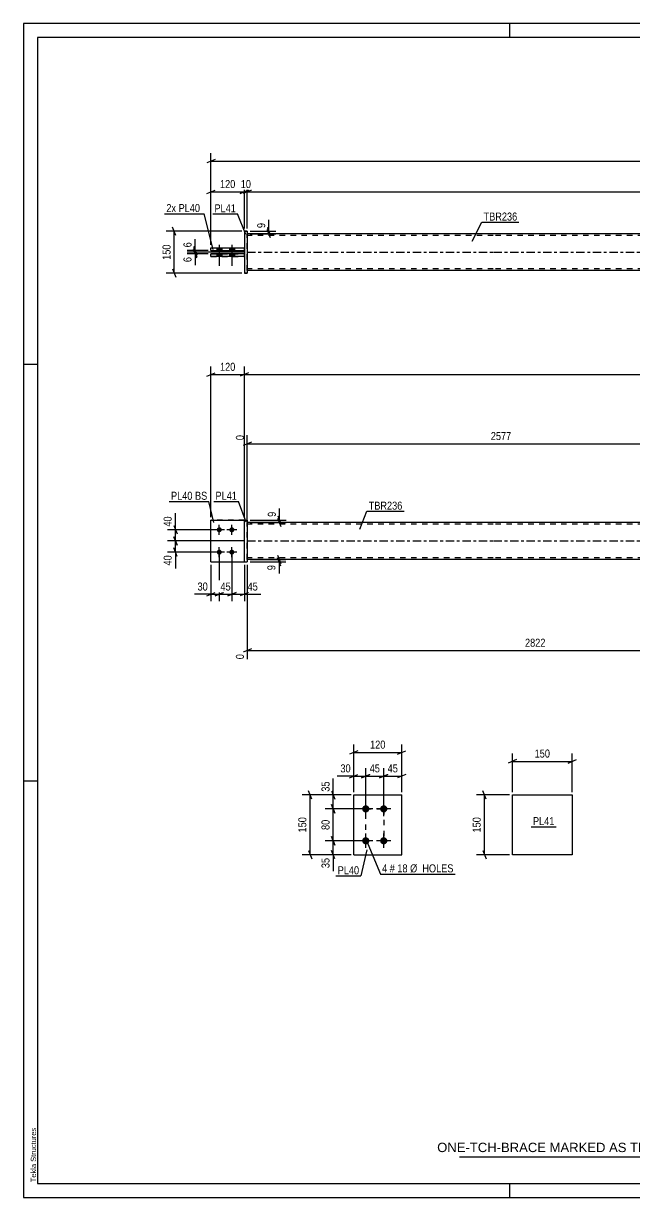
# Model space of a CAD drawing. Header units: millimetres. Extents: x 0 to 594, y 0 to 420.
# Drawn here: x 0 to 218.6, y 0 to 420 of the extents above; entities that cross this region are included whole.
import ezdxf

# ---------------------------------------------------------------- set-up
doc = ezdxf.new("R2010")
doc.units = ezdxf.units.MM
doc.linetypes.add('DXK_LINE_DOT2', pattern=[3.9198, 1.9599, -1.9599])
doc.linetypes.add('DXK_LINE_DOT3', pattern=[5.9187, 2.979, -0.9799, 0.9799, -0.9799])
doc.styles.add('Arial', font='ARIAL.TTF', dxfattribs={"height": 0.2})
doc.styles.add('Arial Narrow', font='ARIALN.TTF', dxfattribs={"height": 0.2})

# ---------------------------------------------------------------- blocks, each defined once
blk = doc.blocks.new('Unknown-582685994-1127')
at = {"color": 5, "linetype": 'Continuous'}
for p, q in [((594, 420), (0, 420)), ((0, 420), (0, 0)), ((174, 415), (174, 420)), ((589, 415), (5, 415)), ((5, 415), (5, 5)), ((5, 298), (0, 298)), ((5, 149), (0, 149)), ((5, 5), (589, 5)), ((174, 0), (174, 5)), ((0, 0), (594, 0))]:
    blk.add_line(p, q, dxfattribs=at)
at = {"color": 174, "linetype": 'Continuous', "style": 'Arial'}
blk.add_text('Tekla Structures', height=1.9102, rotation=90, dxfattribs=at).set_placement((4.5, 5.5))
blk = doc.blocks.new('Bolt-582685994-2203 - 2164')
at = {"linetype": 'Continuous'}
for points in [[(122.45, 137.75), (122.18, 137.78), (121.93, 137.86), (121.69, 138), (121.49, 138.18), (121.34, 138.39), (121.23, 138.64), (121.17, 138.9), (121.17, 139.17), (121.23, 139.43), (121.34, 139.68), (121.49, 139.9), (121.69, 140.08), (121.93, 140.21), (122.18, 140.29), (122.45, 140.32), (122.72, 140.29), (122.97, 140.21), (123.21, 140.08), (123.41, 139.9), (123.56, 139.68), (123.67, 139.43), (123.73, 139.17), (123.73, 138.9), (123.67, 138.64), (123.56, 138.39), (123.41, 138.18), (123.21, 138), (122.97, 137.86), (122.72, 137.78)], [(128.88, 137.75), (128.61, 137.78), (128.36, 137.86), (128.12, 138), (127.92, 138.18), (127.77, 138.39), (127.66, 138.64), (127.6, 138.9), (127.6, 139.17), (127.66, 139.43), (127.77, 139.68), (127.92, 139.9), (128.12, 140.08), (128.36, 140.21), (128.61, 140.29), (128.88, 140.32), (129.15, 140.29), (129.4, 140.21), (129.63, 140.08), (129.83, 139.9), (129.99, 139.68), (130.1, 139.43), (130.16, 139.17), (130.16, 138.9), (130.1, 138.64), (129.99, 138.39), (129.83, 138.18), (129.63, 138), (129.4, 137.86), (129.15, 137.78)], [(122.45, 126.32), (122.18, 126.35), (121.93, 126.43), (121.69, 126.57), (121.49, 126.75), (121.34, 126.97), (121.23, 127.21), (121.17, 127.47), (121.17, 127.74), (121.23, 128.01), (121.34, 128.25), (121.49, 128.47), (121.69, 128.65), (121.93, 128.78), (122.18, 128.87), (122.45, 128.89), (122.72, 128.87), (122.97, 128.78), (123.21, 128.65), (123.41, 128.47), (123.56, 128.25), (123.67, 128.01), (123.73, 127.74), (123.73, 127.47), (123.67, 127.21), (123.56, 126.97), (123.41, 126.75), (123.21, 126.57), (122.97, 126.43), (122.72, 126.35)], [(128.88, 126.32), (128.61, 126.35), (128.36, 126.43), (128.12, 126.57), (127.92, 126.75), (127.77, 126.97), (127.66, 127.21), (127.6, 127.47), (127.6, 127.74), (127.66, 128.01), (127.77, 128.25), (127.92, 128.47), (128.12, 128.65), (128.36, 128.78), (128.61, 128.87), (128.88, 128.89), (129.15, 128.87), (129.4, 128.78), (129.63, 128.65), (129.83, 128.47), (129.99, 128.25), (130.1, 128.01), (130.16, 127.74), (130.16, 127.47), (130.1, 127.21), (129.99, 126.97), (129.83, 126.75), (129.63, 126.57), (129.4, 126.43), (129.15, 126.35)]]:
    blk.add_hatch(color=1, dxfattribs=at).paths.add_polyline_path(points)
at = {"color": 1, "linetype": 'Continuous'}
for p, q in [((125.02, 139.04), (119.88, 139.04)), ((122.45, 136.47), (122.45, 141.61)), ((131.45, 139.04), (126.31, 139.04)), ((128.88, 136.47), (128.88, 141.61)), ((125.02, 127.61), (119.88, 127.61)), ((122.45, 125.04), (122.45, 130.18)), ((131.45, 127.61), (126.31, 127.61)), ((128.88, 125.04), (128.88, 130.18))]:
    blk.add_line(p, q, dxfattribs=at)
blk = doc.blocks.new('Part-582685994-2170 - 2164')
at = {"color": 2, "linetype": 'Continuous'}
for p, q in [((118.16, 122.61), (118.16, 144.04)), ((118.16, 144.04), (135.31, 144.04)), ((135.31, 122.61), (135.31, 144.04)), ((118.16, 122.61), (118.16, 122.61)), ((118.16, 122.61), (135.31, 122.61)), ((135.31, 122.61), (135.31, 122.61))]:
    blk.add_line(p, q, dxfattribs=at)
at = {"color": 7, "linetype": 'DXK_LINE_DOT2'}
for p, q in [((118.16, 144.04), (135.31, 144.04)), ((118.16, 122.61), (118.16, 122.61)), ((118.16, 122.61), (135.31, 122.61)), ((135.31, 122.61), (135.31, 122.61))]:
    blk.add_line(p, q, dxfattribs=at)
blk = doc.blocks.new('Part-582685994-1703 - 1672')
at = {"color": 2, "linetype": 'Continuous'}
for p, q in [((67.05, 227.37), (67.05, 242.37)), ((67.05, 242.37), (79.05, 242.37)), ((67.05, 227.37), (67.05, 227.37)), ((67.05, 227.37), (79.05, 227.37))]:
    blk.add_line(p, q, dxfattribs=at)
at = {"color": 7, "linetype": 'DXK_LINE_DOT2'}
for p, q in [((79.05, 242.37), (67.05, 242.37)), ((79.05, 227.37), (79.05, 242.37)), ((67.05, 227.37), (79.05, 227.37)), ((79.05, 227.37), (79.05, 227.37))]:
    blk.add_line(p, q, dxfattribs=at)
blk = doc.blocks.new('Part-582685994-1683 - 1672')
at = {"linetype": 'Continuous'}
blk.add_hatch(color=2, dxfattribs=at).paths.add_polyline_path([(471.91, 228.27), (471.11, 229.67), (472.71, 229.67)])
at = {"color": 2, "linetype": 'Continuous'}
for p, q in [((168.05, 241.47), (80.05, 241.47)), ((413.81, 241.47), (168.15, 241.47)), ((501.91, 241.47), (413.91, 241.47)), ((168.05, 228.27), (80.05, 228.27)), ((413.81, 228.27), (168.15, 228.27)), ((501.91, 228.27), (413.91, 228.27)), ((471.91, 228.27), (471.11, 229.67)), ((471.11, 229.67), (472.71, 229.67)), ((472.71, 229.67), (471.91, 228.27))]:
    blk.add_line(p, q, dxfattribs=at)
at = {"color": 7, "linetype": 'DXK_LINE_DOT2'}
for p, q in [((80.05, 228.27), (80.05, 241.47)), ((168.05, 240.87), (80.05, 240.87)), ((413.81, 240.87), (168.15, 240.87)), ((266.72, 241.47), (266.72, 240.87)), ((297.32, 241.47), (297.32, 240.87)), ((501.91, 240.87), (413.91, 240.87)), ((501.91, 241.47), (501.91, 228.27)), ((168.05, 228.87), (80.05, 228.87)), ((413.81, 228.87), (168.15, 228.87)), ((284.63, 228.27), (284.63, 228.87)), ((315.23, 228.27), (315.23, 228.87)), ((501.91, 228.87), (413.91, 228.87))]:
    blk.add_line(p, q, dxfattribs=at)
at = {"color": 7, "linetype": 'DXK_LINE_DOT3'}
for p, q in [((80.05, 234.87), (168.05, 234.87)), ((168.15, 234.87), (413.81, 234.87)), ((413.91, 234.87), (501.91, 234.87))]:
    blk.add_line(p, q, dxfattribs=at)
at = {"color": 2, "linetype": 'Continuous'}
blk.add_circle((471.91, 229.17), 1, dxfattribs=at)
blk = doc.blocks.new('Part-582685994-1708 - 1672')
at = {"color": 7, "linetype": 'DXK_LINE_DOT2'}
for p, q in [((67.05, 227.37), (67.05, 242.37)), ((67.05, 242.37), (79.05, 242.37)), ((79.05, 242.37), (67.05, 242.37)), ((79.05, 227.37), (79.05, 242.37)), ((67.05, 227.37), (67.05, 227.37)), ((67.05, 227.37), (79.05, 227.37)), ((67.05, 227.37), (79.05, 227.37)), ((79.05, 227.37), (79.05, 227.37))]:
    blk.add_line(p, q, dxfattribs=at)
blk = doc.blocks.new('Part-582685994-1713 - 1672')
at = {"color": 2, "linetype": 'Continuous'}
for p, q in [((79.05, 242.37), (80.05, 242.37)), ((79.05, 227.37), (79.05, 242.37)), ((80.05, 242.37), (80.05, 242.37)), ((80.05, 242.37), (80.05, 227.37)), ((79.05, 227.37), (80.05, 227.37))]:
    blk.add_line(p, q, dxfattribs=at)
at = {"color": 7, "linetype": 'DXK_LINE_DOT2'}
for p, q in [((79.05, 242.37), (80.05, 242.37)), ((79.05, 227.37), (80.05, 227.37))]:
    blk.add_line(p, q, dxfattribs=at)
blk = doc.blocks.new('Bolt-582685994-1720 - 1672')
at = {"linetype": 'Continuous'}
for points in [[(70.05, 239.77), (70.23, 239.75), (70.41, 239.69), (70.57, 239.6), (70.71, 239.47), (70.82, 239.32), (70.9, 239.15), (70.94, 238.97), (70.94, 238.78), (70.9, 238.59), (70.82, 238.42), (70.71, 238.27), (70.57, 238.14), (70.41, 238.05), (70.23, 237.99), (70.05, 237.97), (69.86, 237.99), (69.68, 238.05), (69.52, 238.14), (69.38, 238.27), (69.27, 238.42), (69.19, 238.59), (69.15, 238.78), (69.15, 238.97), (69.19, 239.15), (69.27, 239.32), (69.38, 239.47), (69.52, 239.6), (69.68, 239.69), (69.86, 239.75)], [(74.55, 239.77), (74.73, 239.75), (74.91, 239.69), (75.07, 239.6), (75.21, 239.47), (75.32, 239.32), (75.4, 239.15), (75.44, 238.97), (75.44, 238.78), (75.4, 238.59), (75.32, 238.42), (75.21, 238.27), (75.07, 238.14), (74.91, 238.05), (74.73, 237.99), (74.55, 237.97), (74.36, 237.99), (74.18, 238.05), (74.02, 238.14), (73.88, 238.27), (73.77, 238.42), (73.69, 238.59), (73.65, 238.78), (73.65, 238.97), (73.69, 239.15), (73.77, 239.32), (73.88, 239.47), (74.02, 239.6), (74.18, 239.69), (74.36, 239.75)], [(70.05, 231.77), (70.23, 231.75), (70.41, 231.69), (70.57, 231.6), (70.71, 231.47), (70.82, 231.32), (70.9, 231.15), (70.94, 230.97), (70.94, 230.78), (70.9, 230.59), (70.82, 230.42), (70.71, 230.27), (70.57, 230.14), (70.41, 230.05), (70.23, 229.99), (70.05, 229.97), (69.86, 229.99), (69.68, 230.05), (69.52, 230.14), (69.38, 230.27), (69.27, 230.42), (69.19, 230.59), (69.15, 230.78), (69.15, 230.97), (69.19, 231.15), (69.27, 231.32), (69.38, 231.47), (69.52, 231.6), (69.68, 231.69), (69.86, 231.75)], [(74.55, 231.77), (74.73, 231.75), (74.91, 231.69), (75.07, 231.6), (75.21, 231.47), (75.32, 231.32), (75.4, 231.15), (75.44, 230.97), (75.44, 230.78), (75.4, 230.59), (75.32, 230.42), (75.21, 230.27), (75.07, 230.14), (74.91, 230.05), (74.73, 229.99), (74.55, 229.97), (74.36, 229.99), (74.18, 230.05), (74.02, 230.14), (73.88, 230.27), (73.77, 230.42), (73.69, 230.59), (73.65, 230.78), (73.65, 230.97), (73.69, 231.15), (73.77, 231.32), (73.88, 231.47), (74.02, 231.6), (74.18, 231.69), (74.36, 231.75)]]:
    blk.add_hatch(color=1, dxfattribs=at).paths.add_polyline_path(points)
at = {"color": 1, "linetype": 'Continuous'}
for p, q in [((70.05, 237.07), (70.05, 240.67)), ((74.55, 237.07), (74.55, 240.67)), ((71.85, 238.87), (68.25, 238.87)), ((76.35, 238.87), (72.75, 238.87)), ((70.05, 229.07), (70.05, 232.67)), ((74.55, 229.07), (74.55, 232.67)), ((71.85, 230.87), (68.25, 230.87)), ((76.35, 230.87), (72.75, 230.87))]:
    blk.add_line(p, q, dxfattribs=at)
blk = doc.blocks.new('Bolt-582685994-1368 - 1364')
at = {"linetype": 'Continuous'}
for points in [[(69.15, 338.79), (70.95, 338.79), (70.95, 339.79), (69.15, 339.79)], [(69.15, 338.79), (70.95, 338.79), (70.95, 339.79), (69.15, 339.79)], [(69.15, 336.59), (70.95, 336.59), (70.95, 337.59), (69.15, 337.59)], [(69.15, 336.59), (70.95, 336.59), (70.95, 337.59), (69.15, 337.59)], [(73.65, 338.79), (75.45, 338.79), (75.45, 339.79), (73.65, 339.79)], [(73.65, 338.79), (75.45, 338.79), (75.45, 339.79), (73.65, 339.79)], [(73.65, 336.59), (75.45, 336.59), (75.45, 337.59), (73.65, 337.59)], [(73.65, 336.59), (75.45, 336.59), (75.45, 337.59), (73.65, 337.59)]]:
    blk.add_hatch(color=1, dxfattribs=at).paths.add_polyline_path(points)
at = {"color": 1, "linetype": 'Continuous'}
for p, q in [((70.05, 340.79), (70.05, 333.29)), ((70.05, 340.79), (70.05, 333.29)), ((74.55, 340.79), (74.55, 333.29)), ((74.55, 340.79), (74.55, 333.29)), ((69.15, 339.79), (69.15, 338.79)), ((69.15, 339.79), (69.15, 338.79)), ((69.15, 337.59), (69.15, 336.59)), ((69.15, 337.59), (69.15, 336.59)), ((70.95, 339.79), (70.95, 338.79)), ((70.95, 339.79), (70.95, 338.79)), ((70.95, 337.59), (70.95, 336.59)), ((70.95, 337.59), (70.95, 336.59)), ((73.65, 339.79), (73.65, 338.79)), ((73.65, 339.79), (73.65, 338.79)), ((73.65, 337.59), (73.65, 336.59)), ((73.65, 337.59), (73.65, 336.59)), ((75.45, 339.79), (75.45, 338.79)), ((75.45, 339.79), (75.45, 338.79)), ((75.45, 337.59), (75.45, 336.59)), ((75.45, 337.59), (75.45, 336.59))]:
    blk.add_line(p, q, dxfattribs=at)
blk = doc.blocks.new('Part-582685994-1402 - 1364')
at = {"linetype": 'Continuous'}
blk.add_hatch(color=2, dxfattribs=at).paths.add_polyline_path([(471.91, 338.19), (471.11, 339.59), (472.71, 339.59)])
at = {"color": 2, "linetype": 'Continuous'}
for p, q in [((168.05, 344.79), (80.05, 344.79)), ((413.81, 344.79), (168.15, 344.79)), ((501.91, 344.79), (413.91, 344.79)), ((266.72, 338.89), (297.32, 338.89)), ((266.72, 338.78), (266.72, 338.89)), ((266.72, 337.58), (266.72, 337.49)), ((266.72, 337.49), (266.72, 337.49)), ((297.32, 337.49), (266.72, 337.49)), ((284.63, 338.89), (284.63, 338.79)), ((284.63, 337.49), (284.63, 337.59)), ((297.32, 338.89), (297.32, 337.49)), ((471.91, 338.19), (471.11, 339.59)), ((471.11, 339.59), (472.71, 339.59)), ((472.71, 339.59), (471.91, 338.19)), ((168.05, 331.59), (80.05, 331.59)), ((413.81, 331.59), (168.15, 331.59)), ((501.91, 331.59), (413.91, 331.59))]:
    blk.add_line(p, q, dxfattribs=at)
at = {"color": 7, "linetype": 'DXK_LINE_DOT2'}
for p, q in [((80.05, 331.59), (80.05, 344.79)), ((501.91, 331.59), (501.91, 344.79)), ((168.05, 344.19), (80.05, 344.19)), ((413.81, 344.19), (168.15, 344.19)), ((501.91, 344.19), (413.91, 344.19)), ((266.72, 338.89), (297.32, 338.89)), ((266.72, 337.49), (266.72, 338.78)), ((266.72, 337.49), (297.32, 337.49)), ((284.63, 338.89), (284.63, 338.89)), ((284.63, 338.89), (284.63, 338.89)), ((284.63, 338.89), (315.23, 338.89)), ((284.63, 338.89), (315.23, 338.89)), ((284.63, 338.79), (284.63, 337.49)), ((315.23, 337.49), (284.63, 337.49)), ((284.63, 337.49), (284.63, 337.49)), ((284.63, 337.49), (315.23, 337.49)), ((315.23, 338.89), (315.23, 337.49)), ((168.05, 332.19), (80.05, 332.19)), ((413.81, 332.19), (168.15, 332.19)), ((501.91, 332.19), (413.91, 332.19))]:
    blk.add_line(p, q, dxfattribs=at)
at = {"color": 7, "linetype": 'DXK_LINE_DOT3'}
for p, q in [((80.05, 338.19), (168.05, 338.19)), ((168.15, 338.19), (413.81, 338.19)), ((413.91, 338.19), (501.91, 338.19))]:
    blk.add_line(p, q, dxfattribs=at)
at = {"color": 2, "linetype": 'Continuous'}
blk.add_circle((471.91, 339.09), 1, dxfattribs=at)
blk = doc.blocks.new('Part-582685994-1442 - 1364')
at = {"color": 2, "linetype": 'Continuous'}
for p, q in [((67.05, 336.59), (67.05, 337.59)), ((79.05, 337.59), (67.05, 337.59)), ((67.05, 336.59), (67.05, 336.59)), ((79.05, 336.59), (67.05, 336.59)), ((79.05, 336.59), (79.05, 337.59)), ((79.05, 336.59), (79.05, 336.59))]:
    blk.add_line(p, q, dxfattribs=at)
at = {"color": 7, "linetype": 'DXK_LINE_DOT2'}
for p, q in [((67.05, 337.59), (79.05, 337.59)), ((67.05, 336.59), (79.05, 336.59))]:
    blk.add_line(p, q, dxfattribs=at)
blk = doc.blocks.new('Part-582685994-1447 - 1364')
at = {"color": 2, "linetype": 'Continuous'}
for p, q in [((67.05, 338.79), (67.05, 339.79)), ((67.05, 339.79), (79.05, 339.79)), ((67.05, 338.79), (67.05, 338.79)), ((67.05, 338.79), (79.05, 338.79)), ((79.05, 338.79), (79.05, 339.79)), ((79.05, 338.79), (79.05, 338.79))]:
    blk.add_line(p, q, dxfattribs=at)
at = {"color": 7, "linetype": 'DXK_LINE_DOT2'}
for p, q in [((67.05, 339.79), (67.05, 339.79)), ((67.05, 339.79), (79.05, 339.79)), ((67.05, 338.79), (79.05, 338.79)), ((79.05, 339.79), (79.05, 339.79))]:
    blk.add_line(p, q, dxfattribs=at)
blk = doc.blocks.new('Part-582685994-1452 - 1364')
at = {"color": 2, "linetype": 'Continuous'}
for p, q in [((79.05, 345.69), (80.05, 345.69)), ((79.05, 345.69), (79.05, 330.69)), ((80.05, 345.69), (80.05, 345.69)), ((80.05, 345.69), (80.05, 330.69)), ((80.05, 330.69), (79.05, 330.69)), ((79.05, 330.69), (79.05, 330.69))]:
    blk.add_line(p, q, dxfattribs=at)
at = {"color": 7, "linetype": 'DXK_LINE_DOT2'}
for p, q in [((80.05, 345.69), (79.05, 345.69)), ((80.05, 345.69), (80.05, 345.69)), ((79.05, 330.69), (80.05, 330.69))]:
    blk.add_line(p, q, dxfattribs=at)
blk = doc.blocks.new('Part-582685994-2411 - 2407')
at = {"color": 2, "linetype": 'Continuous'}
for p, q in [((174.89, 144.04), (196.32, 144.04)), ((174.89, 122.61), (174.89, 144.04)), ((196.32, 144.04), (196.32, 122.61)), ((196.32, 122.61), (174.89, 122.61))]:
    blk.add_line(p, q, dxfattribs=at)
blk = doc.blocks.new('Rectangle-582685994-2393 - 2164')
at = {"color": 1, "linetype": 'DXK_LINE_DOT2'}
blk.add_lwpolyline([(122.45, 139.04), (128.88, 139.04), (128.88, 127.61), (122.45, 127.61), (122.45, 139.04)], close=True, dxfattribs=at)
blk = doc.blocks.new('StraightDimension-582685994-2303 - 2164')
at = {"color": 7, "linetype": 'Continuous'}
for p, q in [((117.16, 144.04), (107.97, 144.04)), ((110.22, 145.54), (111.42, 142.54)), ((110.82, 139.04), (110.82, 144.04)), ((121.45, 139.04), (107.97, 139.04)), ((111.42, 137.54), (110.22, 140.54))]:
    blk.add_line(p, q, dxfattribs=at)
at = {"color": 0}
blk.add_wipeout([(110.07, 149.42), (105.87, 149.42), (105.87, 144.56), (110.07, 144.56)], dxfattribs=at)
at = {"color": 7, "linetype": 'Continuous'}
blk.add_line((110.82, 144.04), (110.82, 149.94), dxfattribs=at)
blk.add_line((110.82, 144.04), (110.82, 149.94), dxfattribs=at)
at = {"color": 3, "style": 'Arial Narrow'}
blk.add_text('35', height=2.863, rotation=90.0002, dxfattribs=at).set_placement((109.47, 145.16))
blk = doc.blocks.new('StraightDimension-582685994-2280 - 2164')
at = {"color": 7, "linetype": 'Continuous'}
for p, q in [((121.45, 127.61), (107.97, 127.61)), ((110.22, 129.11), (111.42, 126.11)), ((110.82, 122.61), (110.82, 127.61)), ((117.16, 122.61), (107.97, 122.61)), ((111.42, 121.11), (110.22, 124.11))]:
    blk.add_line(p, q, dxfattribs=at)
at = {"color": 0}
blk.add_wipeout([(110.07, 122.08), (105.87, 122.08), (105.87, 117.23), (110.07, 117.23)], dxfattribs=at)
at = {"color": 7, "linetype": 'Continuous'}
blk.add_line((110.82, 122.61), (110.82, 116.7), dxfattribs=at)
blk.add_line((110.82, 122.61), (110.82, 116.7), dxfattribs=at)
at = {"color": 3, "style": 'Arial Narrow'}
blk.add_text('35', height=2.863, rotation=90.0002, dxfattribs=at).set_placement((109.47, 117.83))
blk = doc.blocks.new('StraightDimension-582685994-2293 - 2164')
at = {"color": 7, "linetype": 'Continuous'}
for p, q in [((121.45, 139.04), (107.97, 139.04)), ((110.22, 140.54), (111.42, 137.54)), ((110.82, 127.61), (110.82, 139.04)), ((121.45, 127.61), (107.97, 127.61)), ((111.42, 126.11), (110.22, 129.11))]:
    blk.add_line(p, q, dxfattribs=at)
at = {"color": 0}
blk.add_wipeout([(110.07, 135.75), (105.87, 135.75), (105.87, 130.89), (110.07, 130.89)], dxfattribs=at)
at = {"color": 3, "style": 'Arial Narrow'}
blk.add_text('80', height=2.863, rotation=90.0002, dxfattribs=at).set_placement((109.47, 131.49))
blk = doc.blocks.new('StraightDimension-582685994-2317 - 2164')
at = {"color": 7, "linetype": 'Continuous'}
for p, q in [((117.16, 144.04), (99.68, 144.04)), ((103.13, 142.54), (101.93, 145.54)), ((102.53, 122.61), (102.53, 144.04)), ((117.16, 122.61), (99.68, 122.61)), ((101.93, 124.11), (103.13, 121.11))]:
    blk.add_line(p, q, dxfattribs=at)
at = {"color": 0}
blk.add_wipeout([(101.78, 136.66), (97.58, 136.66), (97.58, 129.98), (101.78, 129.98)], dxfattribs=at)
at = {"color": 3, "style": 'Arial Narrow'}
blk.add_text('150', height=2.863, rotation=90.0002, dxfattribs=at).set_placement((101.18, 130.58))
blk = doc.blocks.new('StraightDimension-582685994-2334 - 2164')
at = {"color": 7, "linetype": 'Continuous'}
for p, q in [((116.66, 150.14), (119.66, 151.34)), ((118.16, 145.04), (118.16, 153.59)), ((123.95, 151.34), (120.95, 150.14)), ((122.45, 140.04), (122.45, 153.59)), ((118.16, 150.74), (122.45, 150.74))]:
    blk.add_line(p, q, dxfattribs=at)
at = {"color": 0}
blk.add_wipeout([(117.64, 151.49), (117.64, 155.69), (112.78, 155.69), (112.78, 151.49)], dxfattribs=at)
at = {"color": 7, "linetype": 'Continuous'}
blk.add_line((118.16, 150.74), (112.26, 150.74), dxfattribs=at)
blk.add_line((118.16, 150.74), (112.26, 150.74), dxfattribs=at)
at = {"color": 3, "style": 'Arial Narrow'}
blk.add_text('30', height=2.863, dxfattribs=at).set_placement((113.38, 152.09))
blk = doc.blocks.new('StraightDimension-582685994-2347 - 2164')
at = {"color": 7, "linetype": 'Continuous'}
for p, q in [((120.95, 150.14), (123.95, 151.34)), ((122.45, 140.04), (122.45, 153.59)), ((130.38, 151.34), (127.38, 150.14)), ((128.88, 140.04), (128.88, 153.59)), ((122.45, 150.74), (128.88, 150.74))]:
    blk.add_line(p, q, dxfattribs=at)
at = {"color": 0}
blk.add_wipeout([(128.09, 151.49), (128.09, 155.69), (123.24, 155.69), (123.24, 151.49)], dxfattribs=at)
at = {"color": 3, "style": 'Arial Narrow'}
blk.add_text('45', height=2.863, dxfattribs=at).set_placement((123.84, 152.09))
blk = doc.blocks.new('StraightDimension-582685994-2357 - 2164')
at = {"color": 7, "linetype": 'Continuous'}
for p, q in [((127.38, 150.14), (130.38, 151.34)), ((128.88, 140.04), (128.88, 153.59)), ((136.81, 151.34), (133.81, 150.14)), ((135.31, 145.04), (135.31, 153.59)), ((128.88, 150.74), (135.31, 150.74))]:
    blk.add_line(p, q, dxfattribs=at)
at = {"color": 0}
blk.add_wipeout([(134.52, 151.49), (134.52, 155.69), (129.66, 155.69), (129.66, 151.49)], dxfattribs=at)
at = {"color": 3, "style": 'Arial Narrow'}
blk.add_text('45', height=2.863, dxfattribs=at).set_placement((130.26, 152.09))
blk = doc.blocks.new('StraightDimension-582685994-2374 - 2164')
at = {"color": 7, "linetype": 'Continuous'}
for p, q in [((119.66, 159.84), (116.66, 158.64)), ((118.16, 145.04), (118.16, 162.09)), ((133.81, 158.64), (136.81, 159.84)), ((135.31, 145.04), (135.31, 162.09)), ((118.16, 159.24), (135.31, 159.24))]:
    blk.add_line(p, q, dxfattribs=at)
at = {"color": 0}
blk.add_wipeout([(130.08, 159.99), (130.08, 164.19), (123.39, 164.19), (123.39, 159.99)], dxfattribs=at)
at = {"color": 3, "style": 'Arial Narrow'}
blk.add_text('120', height=2.863, dxfattribs=at).set_placement((123.99, 160.59))
blk = doc.blocks.new('StraightDimension-582685994-1783 - 1672')
at = {"color": 7, "linetype": 'Continuous'}
for p, q in [((70.05, 229.87), (70.05, 213.39)), ((67.05, 226.37), (67.05, 213.39)), ((65.55, 215.19), (68.55, 216.39)), ((67.05, 215.79), (70.05, 215.79)), ((71.55, 216.39), (68.55, 215.19))]:
    blk.add_line(p, q, dxfattribs=at)
at = {"color": 0}
blk.add_wipeout([(66.52, 216.54), (66.52, 220.74), (61.66, 220.74), (61.66, 216.54)], dxfattribs=at)
at = {"color": 7, "linetype": 'Continuous'}
blk.add_line((67.05, 215.79), (61.14, 215.79), dxfattribs=at)
blk.add_line((67.05, 215.79), (61.14, 215.79), dxfattribs=at)
at = {"color": 3, "style": 'Arial Narrow'}
blk.add_text('30', height=2.863, dxfattribs=at).set_placement((62.26, 217.14))
blk = doc.blocks.new('StraightDimension-582685994-1793 - 1672')
at = {"color": 7, "linetype": 'Continuous'}
for p, q in [((70.05, 229.87), (70.05, 213.39)), ((74.55, 229.87), (74.55, 213.39)), ((68.55, 215.19), (71.55, 216.39)), ((70.05, 215.79), (74.55, 215.79)), ((76.05, 216.39), (73.05, 215.19))]:
    blk.add_line(p, q, dxfattribs=at)
at = {"color": 0}
blk.add_wipeout([(74.72, 216.54), (74.72, 220.74), (69.87, 220.74), (69.87, 216.54)], dxfattribs=at)
at = {"color": 3, "style": 'Arial Narrow'}
blk.add_text('45', height=2.863, dxfattribs=at).set_placement((70.47, 217.14))
blk = doc.blocks.new('StraightDimension-582685994-1732 - 1672')
at = {"color": 7, "linetype": 'Continuous'}
for p, q in [((261.6, 251.65), (261.6, 278.24)), ((81.55, 270.23), (78.55, 269.03)), ((80.05, 242.47), (80.05, 272.75)), ((80.05, 269.63), (261.6, 269.63)), ((260.1, 269.03), (263.1, 270.23))]:
    blk.add_line(p, q, dxfattribs=at)
at = {"color": 0, "linetype": 'Continuous'}
for points in [[(261, 278.84), (256.8, 278.84), (256.8, 270.33), (261, 270.33)], [(79.45, 273.35), (75.25, 273.35), (75.25, 270.33), (79.45, 270.33)]]:
    blk.add_wipeout(points, dxfattribs=at)
at = {"color": 0}
blk.add_wipeout([(175.08, 270.38), (175.08, 274.58), (166.57, 274.58), (166.57, 270.38)], dxfattribs=at)
at = {"color": 3, "linetype": 'Continuous', "style": 'Arial Narrow'}
for s, height, p in [('2577', 2.863, (260.4, 270.93)), ('0', 2.86, (78.85, 270.93))]:
    blk.add_text(s, height=height, rotation=90.0002, dxfattribs=at).set_placement(p)
at = {"color": 3, "style": 'Arial Narrow'}
blk.add_text('2577', height=2.863, dxfattribs=at).set_placement((167.17, 270.98))
blk = doc.blocks.new('StraightDimension-582685994-1864 - 1672')
at = {"color": 7, "linetype": 'Continuous'}
for p, q in [((91, 243.87), (92.2, 240.87)), ((81.05, 242.37), (94, 242.37)), ((81.05, 241.47), (94, 241.47)), ((92.2, 239.97), (91, 242.97)), ((91.6, 241.47), (91.6, 242.37))]:
    blk.add_line(p, q, dxfattribs=at)
at = {"color": 0}
blk.add_wipeout([(90.85, 245.92), (86.65, 245.92), (86.65, 242.9), (90.85, 242.9)], dxfattribs=at)
at = {"color": 7, "linetype": 'Continuous'}
blk.add_line((91.6, 242.37), (91.6, 246.45), dxfattribs=at)
blk.add_line((91.6, 242.37), (91.6, 246.45), dxfattribs=at)
at = {"color": 3, "style": 'Arial Narrow'}
blk.add_text('9', height=2.86, rotation=90.0002, dxfattribs=at).set_placement((90.25, 243.5))
blk = doc.blocks.new('StraightDimension-582685994-1800 - 1672')
at = {"color": 7, "linetype": 'Continuous'}
for p, q in [((74.55, 229.87), (74.55, 213.39)), ((79.05, 226.37), (79.05, 213.39)), ((73.05, 215.19), (76.05, 216.39)), ((74.55, 215.79), (79.05, 215.79)), ((80.55, 216.39), (77.55, 215.19))]:
    blk.add_line(p, q, dxfattribs=at)
at = {"color": 0}
blk.add_wipeout([(84.43, 216.54), (84.43, 220.74), (79.57, 220.74), (79.57, 216.54)], dxfattribs=at)
at = {"color": 7, "linetype": 'Continuous'}
blk.add_line((79.05, 215.79), (84.95, 215.79), dxfattribs=at)
blk.add_line((79.05, 215.79), (84.95, 215.79), dxfattribs=at)
at = {"color": 3, "style": 'Arial Narrow'}
blk.add_text('45', height=2.863, dxfattribs=at).set_placement((80.17, 217.14))
blk = doc.blocks.new('StraightDimension-582685994-2032 - 1672')
at = {"color": 7, "linetype": 'Continuous'}
for p, q in [((80.55, 295), (77.55, 293.8)), ((79.05, 243.37), (79.05, 297.25)), ((79.05, 294.4), (501.91, 294.4)), ((500.41, 293.8), (503.41, 295)), ((501.91, 243.37), (501.91, 297.25))]:
    blk.add_line(p, q, dxfattribs=at)
at = {"color": 0}
blk.add_wipeout([(294.73, 295.15), (294.73, 299.35), (286.22, 299.35), (286.22, 295.15)], dxfattribs=at)
at = {"color": 3, "style": 'Arial Narrow'}
blk.add_text('5324', height=2.863, dxfattribs=at).set_placement((286.82, 295.75))
blk = doc.blocks.new('StraightDimension-582685994-1848 - 1672')
at = {"color": 7, "linetype": 'Continuous'}
for p, q in [((286.09, 226.92), (286.09, 187.08)), ((80.05, 226.37), (80.05, 192.57)), ((81.55, 196.29), (78.55, 195.09)), ((80.05, 195.69), (286.09, 195.69)), ((284.59, 195.09), (287.59, 196.29))]:
    blk.add_line(p, q, dxfattribs=at)
at = {"color": 0}
blk.add_wipeout([(187.32, 196.44), (187.32, 200.64), (178.81, 200.64), (178.81, 196.44)], dxfattribs=at)
at = {"color": 0, "linetype": 'Continuous'}
for points in [[(79.45, 194.99), (75.25, 194.99), (75.25, 191.97), (79.45, 191.97)], [(285.49, 194.99), (281.29, 194.99), (281.29, 186.48), (285.49, 186.48)]]:
    blk.add_wipeout(points, dxfattribs=at)
at = {"color": 3, "style": 'Arial Narrow'}
blk.add_text('2822', height=2.863, dxfattribs=at).set_placement((179.41, 197.04))
at = {"color": 3, "linetype": 'Continuous', "style": 'Arial Narrow'}
for s, height, p in [('0', 2.86, (78.85, 192.57)), ('2822', 2.863, (284.89, 187.08))]:
    blk.add_text(s, height=height, rotation=90.0002, dxfattribs=at).set_placement(p)
blk = doc.blocks.new('StraightDimension-582685994-1855 - 1672')
at = {"color": 7, "linetype": 'Continuous'}
for p, q in [((81.05, 228.27), (93.85, 228.27)), ((81.05, 227.37), (93.85, 227.37)), ((90.85, 229.77), (92.05, 226.77)), ((92.05, 225.87), (90.85, 228.87)), ((91.45, 227.37), (91.45, 228.27))]:
    blk.add_line(p, q, dxfattribs=at)
at = {"color": 0}
blk.add_wipeout([(90.7, 226.85), (86.5, 226.85), (86.5, 223.82), (90.7, 223.82)], dxfattribs=at)
at = {"color": 7, "linetype": 'Continuous'}
blk.add_line((91.45, 227.37), (91.45, 223.29), dxfattribs=at)
blk.add_line((91.45, 227.37), (91.45, 223.29), dxfattribs=at)
at = {"color": 3, "style": 'Arial Narrow'}
blk.add_text('9', height=2.86, rotation=90.0002, dxfattribs=at).set_placement((90.1, 224.42))
blk = doc.blocks.new('StraightDimension-582685994-1873 - 1672')
at = {"color": 7, "linetype": 'Continuous'}
for p, q in [((53.75, 240.37), (54.95, 237.37)), ((69.05, 238.87), (51.5, 238.87)), ((54.95, 233.37), (53.75, 236.37)), ((54.35, 234.87), (54.35, 238.87)), ((79.05, 234.87), (51.5, 234.87))]:
    blk.add_line(p, q, dxfattribs=at)
at = {"color": 0}
blk.add_wipeout([(53.6, 244.25), (49.4, 244.25), (49.4, 239.4), (53.6, 239.4)], dxfattribs=at)
at = {"color": 7, "linetype": 'Continuous'}
blk.add_line((54.35, 238.87), (54.35, 244.78), dxfattribs=at)
blk.add_line((54.35, 238.87), (54.35, 244.78), dxfattribs=at)
at = {"color": 3, "style": 'Arial Narrow'}
blk.add_text('40', height=2.863, rotation=90.0002, dxfattribs=at).set_placement((53, 240))
blk = doc.blocks.new('StraightDimension-582685994-1886 - 1672')
at = {"color": 7, "linetype": 'Continuous'}
for p, q in [((53.75, 236.37), (54.95, 233.37)), ((79.05, 234.87), (51.5, 234.87)), ((54.95, 229.37), (53.75, 232.37)), ((54.35, 230.87), (54.35, 234.87)), ((69.05, 230.87), (51.5, 230.87))]:
    blk.add_line(p, q, dxfattribs=at)
at = {"color": 0}
blk.add_wipeout([(53.6, 230.35), (49.4, 230.35), (49.4, 225.49), (53.6, 225.49)], dxfattribs=at)
at = {"color": 7, "linetype": 'Continuous'}
blk.add_line((54.35, 230.87), (54.35, 224.97), dxfattribs=at)
blk.add_line((54.35, 230.87), (54.35, 224.97), dxfattribs=at)
at = {"color": 3, "style": 'Arial Narrow'}
blk.add_text('40', height=2.863, rotation=90.0002, dxfattribs=at).set_placement((53, 226.09))
blk = doc.blocks.new('StraightDimension-582685994-2016 - 1672')
at = {"color": 7, "linetype": 'Continuous'}
for p, q in [((65.55, 293.8), (68.55, 295)), ((67.05, 243.37), (67.05, 297.25)), ((67.05, 294.4), (79.05, 294.4)), ((80.55, 295), (77.55, 293.8)), ((79.05, 243.37), (79.05, 297.25))]:
    blk.add_line(p, q, dxfattribs=at)
at = {"color": 0}
blk.add_wipeout([(76.39, 295.15), (76.39, 299.35), (69.7, 299.35), (69.7, 295.15)], dxfattribs=at)
at = {"color": 3, "style": 'Arial Narrow'}
blk.add_text('120', height=2.863, dxfattribs=at).set_placement((70.3, 295.75))
blk = doc.blocks.new('StraightDimension-582685994-1608 - 1364')
at = {"color": 7, "linetype": 'Continuous'}
for p, q in [((79.05, 338.19), (58.6, 338.19)), ((66.05, 337.59), (58.6, 337.59)), ((60.85, 339.69), (62.05, 336.69)), ((62.05, 336.09), (60.85, 339.09)), ((61.45, 337.59), (61.45, 338.19))]:
    blk.add_line(p, q, dxfattribs=at)
at = {"color": 0}
blk.add_wipeout([(60.7, 337.06), (56.5, 337.06), (56.5, 334.03), (60.7, 334.03)], dxfattribs=at)
at = {"color": 7, "linetype": 'Continuous'}
blk.add_line((61.45, 337.59), (61.45, 333.51), dxfattribs=at)
blk.add_line((61.45, 337.59), (61.45, 333.51), dxfattribs=at)
at = {"color": 3, "style": 'Arial Narrow'}
blk.add_text('6', height=2.86, rotation=90.0002, dxfattribs=at).set_placement((60.1, 334.63))
blk = doc.blocks.new('StraightDimension-582685994-1498 - 1364')
at = {"color": 7, "linetype": 'Continuous'}
for p, q in [((68.55, 371.39), (65.55, 370.19)), ((67.05, 340.79), (67.05, 373.64)), ((67.05, 370.79), (514.91, 370.79)), ((513.41, 370.19), (516.41, 371.39)), ((514.91, 340.78), (514.91, 373.64))]:
    blk.add_line(p, q, dxfattribs=at)
at = {"color": 0}
blk.add_wipeout([(295.23, 371.54), (295.23, 375.74), (286.72, 375.74), (286.72, 371.54)], dxfattribs=at)
at = {"color": 3, "style": 'Arial Narrow'}
blk.add_text('5574', height=2.863, dxfattribs=at).set_placement((287.32, 372.14))
blk = doc.blocks.new('StraightDimension-582685994-1539 - 1364')
at = {"color": 7, "linetype": 'Continuous'}
for p, q in [((67.05, 340.79), (67.05, 362.63)), ((79.05, 346.69), (79.05, 362.63)), ((65.55, 359.18), (68.55, 360.38)), ((67.05, 359.78), (79.05, 359.78)), ((80.55, 360.38), (77.55, 359.18))]:
    blk.add_line(p, q, dxfattribs=at)
at = {"color": 0}
blk.add_wipeout([(76.39, 360.53), (76.39, 364.73), (69.7, 364.73), (69.7, 360.53)], dxfattribs=at)
at = {"color": 3, "style": 'Arial Narrow'}
blk.add_text('120', height=2.863, dxfattribs=at).set_placement((70.3, 361.13))
blk = doc.blocks.new('StraightDimension-582685994-1470 - 1364')
at = {"color": 7, "linetype": 'Continuous'}
for p, q in [((78.05, 345.69), (51.1, 345.69)), ((54.55, 344.19), (53.35, 347.19)), ((53.95, 330.69), (53.95, 345.69)), ((53.35, 332.19), (54.55, 329.19)), ((78.05, 330.69), (51.1, 330.69))]:
    blk.add_line(p, q, dxfattribs=at)
at = {"color": 0}
blk.add_wipeout([(53.2, 341.53), (49, 341.53), (49, 334.84), (53.2, 334.84)], dxfattribs=at)
at = {"color": 3, "style": 'Arial Narrow'}
blk.add_text('150', height=2.863, rotation=90.0002, dxfattribs=at).set_placement((52.6, 335.44))
blk = doc.blocks.new('StraightDimension-582685994-1529 - 1364')
at = {"color": 7, "linetype": 'Continuous'}
for p, q in [((80.05, 346.69), (80.05, 362.63)), ((501.91, 346.69), (501.91, 362.63)), ((81.55, 360.38), (78.55, 359.18)), ((80.05, 359.78), (501.91, 359.78)), ((500.41, 359.18), (503.41, 360.38))]:
    blk.add_line(p, q, dxfattribs=at)
at = {"color": 0}
blk.add_wipeout([(295.23, 360.53), (295.23, 364.73), (286.72, 364.73), (286.72, 360.53)], dxfattribs=at)
at = {"color": 3, "style": 'Arial Narrow'}
blk.add_text('5314', height=2.863, dxfattribs=at).set_placement((287.32, 361.13))
blk = doc.blocks.new('StraightDimension-582685994-1549 - 1364')
at = {"color": 7, "linetype": 'Continuous'}
for p, q in [((79.05, 346.69), (79.05, 362.63)), ((80.05, 346.69), (80.05, 362.63)), ((77.55, 359.18), (80.55, 360.38)), ((81.55, 360.38), (78.55, 359.18)), ((79.05, 359.78), (80.05, 359.78))]:
    blk.add_line(p, q, dxfattribs=at)
at = {"color": 0}
blk.add_wipeout([(81.97, 360.53), (81.97, 364.73), (77.12, 364.73), (77.12, 360.53)], dxfattribs=at)
at = {"color": 3, "style": 'Arial Narrow'}
blk.add_text('10', height=2.863, dxfattribs=at).set_placement((77.72, 361.13))
blk = doc.blocks.new('StraightDimension-582685994-1590 - 1364')
at = {"color": 7, "linetype": 'Continuous'}
for p, q in [((60.85, 340.29), (62.05, 337.29)), ((66.05, 338.79), (58.6, 338.79)), ((79.05, 338.19), (58.6, 338.19)), ((62.05, 336.69), (60.85, 339.69)), ((61.45, 338.19), (61.45, 338.79))]:
    blk.add_line(p, q, dxfattribs=at)
at = {"color": 0}
blk.add_wipeout([(60.7, 342.34), (56.5, 342.34), (56.5, 339.31), (60.7, 339.31)], dxfattribs=at)
at = {"color": 7, "linetype": 'Continuous'}
blk.add_line((61.45, 338.79), (61.45, 342.86), dxfattribs=at)
blk.add_line((61.45, 338.79), (61.45, 342.86), dxfattribs=at)
at = {"color": 3, "style": 'Arial Narrow'}
blk.add_text('6', height=2.86, rotation=90.0002, dxfattribs=at).set_placement((60.1, 339.91))
blk = doc.blocks.new('StraightDimension-582685994-1625 - 1364')
at = {"color": 7, "linetype": 'Continuous'}
for p, q in [((81.05, 345.69), (90.22, 345.69)), ((81.05, 344.79), (90.22, 344.79)), ((87.22, 347.19), (88.42, 344.19)), ((88.42, 343.29), (87.22, 346.29)), ((87.82, 344.79), (87.82, 345.69))]:
    blk.add_line(p, q, dxfattribs=at)
at = {"color": 0}
blk.add_wipeout([(87.07, 349.24), (82.87, 349.24), (82.87, 346.21), (87.07, 346.21)], dxfattribs=at)
at = {"color": 7, "linetype": 'Continuous'}
blk.add_line((87.82, 345.69), (87.82, 349.76), dxfattribs=at)
blk.add_line((87.82, 345.69), (87.82, 349.76), dxfattribs=at)
at = {"color": 3, "style": 'Arial Narrow'}
blk.add_text('9', height=2.86, rotation=90.0002, dxfattribs=at).set_placement((86.47, 346.81))
blk = doc.blocks.new('StraightDimension-582685994-2413 - 2407')
at = {"color": 7, "linetype": 'Continuous'}
for p, q in [((176.39, 156.64), (173.39, 155.44)), ((174.89, 145.04), (174.89, 158.89)), ((174.89, 156.04), (196.32, 156.04)), ((194.82, 155.44), (197.82, 156.64)), ((196.32, 145.04), (196.32, 158.89))]:
    blk.add_line(p, q, dxfattribs=at)
at = {"color": 0}
blk.add_wipeout([(188.94, 156.79), (188.94, 160.99), (182.26, 160.99), (182.26, 156.79)], dxfattribs=at)
at = {"color": 3, "style": 'Arial Narrow'}
blk.add_text('150', height=2.863, dxfattribs=at).set_placement((182.86, 157.39))
blk = doc.blocks.new('StraightDimension-582685994-2424 - 2407')
at = {"color": 7, "linetype": 'Continuous'}
for p, q in [((173.89, 144.04), (162.04, 144.04)), ((165.49, 142.54), (164.29, 145.54)), ((164.89, 122.61), (164.89, 144.04)), ((173.89, 122.61), (162.04, 122.61)), ((164.29, 124.11), (165.49, 121.11))]:
    blk.add_line(p, q, dxfattribs=at)
at = {"color": 0}
blk.add_wipeout([(164.14, 136.66), (159.94, 136.66), (159.94, 129.98), (164.14, 129.98)], dxfattribs=at)
at = {"color": 3, "style": 'Arial Narrow'}
blk.add_text('150', height=2.863, rotation=90.0002, dxfattribs=at).set_placement((163.54, 130.58))
blk = doc.blocks.new('Unknown-582685994-4962')
at = {"color": 7, "linetype": 'Continuous'}
blk.add_line((156, 14.5), (226, 14.5), dxfattribs=at)
at = {"color": 7, "style": 'Arial'}
blk.add_text('ONE-TCH-BRACE MARKED AS TBR236', height=3.3428, dxfattribs=at).set_placement((147.99, 16.25))
blk = doc.blocks.new('Mark-582685994-2166 - 2164')
at = {"color": 0}
blk.add_wipeout([(120.07, 115.64), (120.07, 118.64), (112.39, 118.64), (112.39, 115.64)], dxfattribs=at)
blk.add_wipeout([(120.07, 115.64), (120.07, 118.64), (112.39, 118.64), (112.39, 115.64)], dxfattribs=at)
at = {"color": 30, "linetype": 'Continuous'}
for p in [(122.83, 124.44), (111.79, 115.04)]:
    blk.add_line(p, (120.67, 115.04), dxfattribs=at)
at = {"color": 3, "style": 'Arial Narrow'}
blk.add_text('PL40', height=2.863, dxfattribs=at).set_placement((112.39, 115.64))
blk = doc.blocks.new('Mark-582685994-2199 - 2164')
at = {"color": 0}
blk.add_wipeout([(130.11, 116.32), (130.11, 119.32), (128.28, 119.32), (128.28, 116.32)], dxfattribs=at)
blk.add_wipeout([(130.11, 116.32), (130.11, 119.32), (128.28, 119.32), (128.28, 116.32)], dxfattribs=at)
at = {"color": 7, "linetype": 'Continuous'}
blk.add_line((122.63, 127.99), (127.68, 115.72), dxfattribs=at)
at = {"color": 0}
blk.add_wipeout([(132.84, 116.32), (132.84, 119.32), (131.01, 119.32), (131.01, 116.32)], dxfattribs=at)
blk.add_wipeout([(132.84, 116.32), (132.84, 119.32), (131.01, 119.32), (131.01, 116.32)], dxfattribs=at)
at = {"color": 3, "style": 'Arial Narrow'}
blk.add_text('4', height=2.86, dxfattribs=at).set_placement((128.28, 116.32))
at = {"color": 0}
blk.add_wipeout([(137.4, 116.32), (137.4, 119.32), (133.74, 119.32), (133.74, 116.32)], dxfattribs=at)
blk.add_wipeout([(137.4, 116.32), (137.4, 119.32), (133.74, 119.32), (133.74, 116.32)], dxfattribs=at)
at = {"color": 3, "style": 'Arial Narrow'}
blk.add_text('#', height=2.86, dxfattribs=at).set_placement((131.01, 116.32))
at = {"color": 0}
blk.add_wipeout([(153.82, 116.32), (153.82, 119.32), (138.3, 119.32), (138.3, 116.32)], dxfattribs=at)
blk.add_wipeout([(153.82, 116.32), (153.82, 119.32), (138.3, 119.32), (138.3, 116.32)], dxfattribs=at)
at = {"color": 7, "linetype": 'Continuous'}
blk.add_line((127.68, 115.72), (154.42, 115.72), dxfattribs=at)
at = {"color": 3, "style": 'Arial Narrow'}
for s, p in [('18', (133.74, 116.32)), ('Ø  HOLES', (138.3, 116.32))]:
    blk.add_text(s, height=2.863, dxfattribs=at).set_placement(p)
blk = doc.blocks.new('Mark-582685994-1679 - 1672')
at = {"color": 0}
blk.add_wipeout([(135.54, 246.08), (135.54, 249.08), (123.48, 249.08), (123.48, 246.08)], dxfattribs=at)
blk.add_wipeout([(135.54, 246.08), (135.54, 249.08), (123.48, 249.08), (123.48, 246.08)], dxfattribs=at)
at = {"color": 30, "linetype": 'Continuous'}
for p, q in [((120.28, 239.14), (122.88, 245.48)), ((122.88, 245.48), (136.14, 245.48))]:
    blk.add_line(p, q, dxfattribs=at)
at = {"color": 3, "style": 'Arial Narrow'}
blk.add_text('TBR236', height=2.863, dxfattribs=at).set_placement((123.48, 246.08))
blk = doc.blocks.new('Mark-582685994-1709 - 1672')
at = {"color": 0}
blk.add_wipeout([(76.36, 249.62), (76.36, 252.62), (68.68, 252.62), (68.68, 249.62)], dxfattribs=at)
blk.add_wipeout([(76.36, 249.62), (76.36, 252.62), (68.68, 252.62), (68.68, 249.62)], dxfattribs=at)
at = {"color": 30, "linetype": 'Continuous'}
for p in [(68.08, 249.02), (79.69, 241.56)]:
    blk.add_line(p, (76.96, 249.02), dxfattribs=at)
at = {"color": 3, "style": 'Arial Narrow'}
blk.add_text('PL41', height=2.863, dxfattribs=at).set_placement((68.68, 249.62))
blk = doc.blocks.new('MarkSet-582685994-2092 - 1672')
at = {"color": 0}
blk.add_wipeout([(60.45, 249.61), (60.45, 252.61), (52.77, 252.61), (52.77, 249.61)], dxfattribs=at)
blk.add_wipeout([(60.45, 249.61), (60.45, 252.61), (52.77, 252.61), (52.77, 249.61)], dxfattribs=at)
blk.add_wipeout([(65.73, 249.61), (65.73, 252.61), (61.35, 252.61), (61.35, 249.61)], dxfattribs=at)
blk.add_wipeout([(65.73, 249.61), (65.73, 252.61), (61.35, 252.61), (61.35, 249.61)], dxfattribs=at)
at = {"color": 30, "linetype": 'Continuous'}
for p in [(52.17, 249.01), (68.08, 241.43)]:
    blk.add_line(p, (66.33, 249.01), dxfattribs=at)
at = {"color": 3, "style": 'Arial Narrow'}
for s, p in [('PL40', (52.77, 249.61)), ('BS', (61.35, 249.61))]:
    blk.add_text(s, height=2.863, dxfattribs=at).set_placement(p)
blk = doc.blocks.new('MarkSet-582685994-1663 - 1364')
at = {"color": 0}
blk.add_wipeout([(54.58, 352.54), (54.58, 355.54), (51.1, 355.54), (51.1, 352.54)], dxfattribs=at)
blk.add_wipeout([(54.58, 352.54), (54.58, 355.54), (51.1, 355.54), (51.1, 352.54)], dxfattribs=at)
blk.add_wipeout([(63.15, 352.54), (63.15, 355.54), (55.48, 355.54), (55.48, 352.54)], dxfattribs=at)
blk.add_wipeout([(63.15, 352.54), (63.15, 355.54), (55.48, 355.54), (55.48, 352.54)], dxfattribs=at)
at = {"color": 30, "linetype": 'Continuous'}
for p in [(50.5, 351.94), (67.89, 339.17)]:
    blk.add_line(p, (64.65, 351.94), dxfattribs=at)
at = {"color": 3, "style": 'Arial Narrow'}
for s, p in [('2x', (51.1, 352.54)), ('PL40', (55.48, 352.54))]:
    blk.add_text(s, height=2.863, dxfattribs=at).set_placement(p)
blk = doc.blocks.new('Mark-582685994-1397 - 1364')
at = {"color": 0}
blk.add_wipeout([(176.64, 349.49), (176.64, 352.49), (164.58, 352.49), (164.58, 349.49)], dxfattribs=at)
blk.add_wipeout([(176.64, 349.49), (176.64, 352.49), (164.58, 352.49), (164.58, 349.49)], dxfattribs=at)
at = {"color": 30, "linetype": 'Continuous'}
for p, q in [((160.48, 342.14), (163.98, 348.89)), ((163.98, 348.89), (177.24, 348.89))]:
    blk.add_line(p, q, dxfattribs=at)
at = {"color": 3, "style": 'Arial Narrow'}
blk.add_text('TBR236', height=2.863, dxfattribs=at).set_placement((164.58, 349.49))
blk = doc.blocks.new('Mark-582685994-1448 - 1364')
at = {"color": 0}
blk.add_wipeout([(75.98, 352.45), (75.98, 355.45), (68.31, 355.45), (68.31, 352.45)], dxfattribs=at)
blk.add_wipeout([(75.98, 352.45), (75.98, 355.45), (68.31, 355.45), (68.31, 352.45)], dxfattribs=at)
at = {"color": 30, "linetype": 'Continuous'}
for p in [(67.71, 351.85), (79.57, 344.55)]:
    blk.add_line(p, (76.58, 351.85), dxfattribs=at)
at = {"color": 3, "style": 'Arial Narrow'}
blk.add_text('PL41', height=2.863, dxfattribs=at).set_placement((68.31, 352.45))
blk = doc.blocks.new('Mark-582685994-2409 - 2407')
at = {"color": 0}
blk.add_wipeout([(189.91, 133.21), (189.91, 136.21), (182.24, 136.21), (182.24, 133.21)], dxfattribs=at)
blk.add_wipeout([(189.91, 133.21), (189.91, 136.21), (182.24, 136.21), (182.24, 133.21)], dxfattribs=at)
at = {"color": 30, "linetype": 'Continuous'}
blk.add_line((181.64, 132.61), (190.51, 132.61), dxfattribs=at)
at = {"color": 3, "style": 'Arial Narrow'}
blk.add_text('PL41', height=2.863, dxfattribs=at).set_placement((182.24, 133.21))

msp = doc.modelspace()

# ---------------------------------------------------------------- block references
for name in ['Unknown-582685994-1127', 'Part-582685994-1452 - 1364', 'Part-582685994-1402 - 1364', 'Bolt-582685994-1368 - 1364', 'Part-582685994-1447 - 1364', 'Part-582685994-1442 - 1364', 'Part-582685994-1703 - 1672', 'Part-582685994-1708 - 1672', 'Bolt-582685994-1720 - 1672', 'Part-582685994-1713 - 1672', 'Part-582685994-1683 - 1672', 'Part-582685994-2170 - 2164', 'Part-582685994-2411 - 2407', 'Bolt-582685994-2203 - 2164', 'Rectangle-582685994-2393 - 2164', 'Unknown-582685994-4962']:
    msp.add_blockref(name, (0, 0))

# ---------------------------------------------------------------- next in the draw order: block references
for name in ['StraightDimension-582685994-1608 - 1364', 'StraightDimension-582685994-1732 - 1672', 'StraightDimension-582685994-1783 - 1672', 'StraightDimension-582685994-2413 - 2407', 'StraightDimension-582685994-2303 - 2164', 'Mark-582685994-2409 - 2407', 'StraightDimension-582685994-2280 - 2164']:
    msp.add_blockref(name, (0, 0))

# ---------------------------------------------------------------- next in the draw order: block references
for name in ['StraightDimension-582685994-1498 - 1364', 'StraightDimension-582685994-1864 - 1672', 'StraightDimension-582685994-1793 - 1672', 'StraightDimension-582685994-2424 - 2407', 'StraightDimension-582685994-2293 - 2164']:
    msp.add_blockref(name, (0, 0))

# ---------------------------------------------------------------- next in the draw order: block references
for name in ['StraightDimension-582685994-1539 - 1364', 'StraightDimension-582685994-2032 - 1672', 'StraightDimension-582685994-1800 - 1672', 'StraightDimension-582685994-2317 - 2164']:
    msp.add_blockref(name, (0, 0))

# ---------------------------------------------------------------- next in the draw order: block references
for name in ['StraightDimension-582685994-1470 - 1364', 'Mark-582685994-1679 - 1672', 'StraightDimension-582685994-1873 - 1672', 'StraightDimension-582685994-1848 - 1672', 'StraightDimension-582685994-2334 - 2164', 'Mark-582685994-2166 - 2164']:
    msp.add_blockref(name, (0, 0))

# ---------------------------------------------------------------- next in the draw order: block references
for name in ['StraightDimension-582685994-1529 - 1364', 'StraightDimension-582685994-1590 - 1364', 'StraightDimension-582685994-2016 - 1672', 'StraightDimension-582685994-1855 - 1672', 'StraightDimension-582685994-2347 - 2164', 'Mark-582685994-2199 - 2164']:
    msp.add_blockref(name, (0, 0))

# ---------------------------------------------------------------- next in the draw order: block references
for name in ['StraightDimension-582685994-1549 - 1364', 'MarkSet-582685994-1663 - 1364', 'Mark-582685994-1397 - 1364', 'Mark-582685994-1709 - 1672', 'StraightDimension-582685994-1886 - 1672', 'StraightDimension-582685994-2357 - 2164']:
    msp.add_blockref(name, (0, 0))

# ---------------------------------------------------------------- next in the draw order: block references
for name in ['StraightDimension-582685994-1625 - 1364', 'MarkSet-582685994-2092 - 1672', 'StraightDimension-582685994-2374 - 2164']:
    msp.add_blockref(name, (0, 0))

# ---------------------------------------------------------------- next in the draw order: block references
msp.add_blockref('Mark-582685994-1448 - 1364', (0, 0))

doc.saveas('drawing.dxf')
